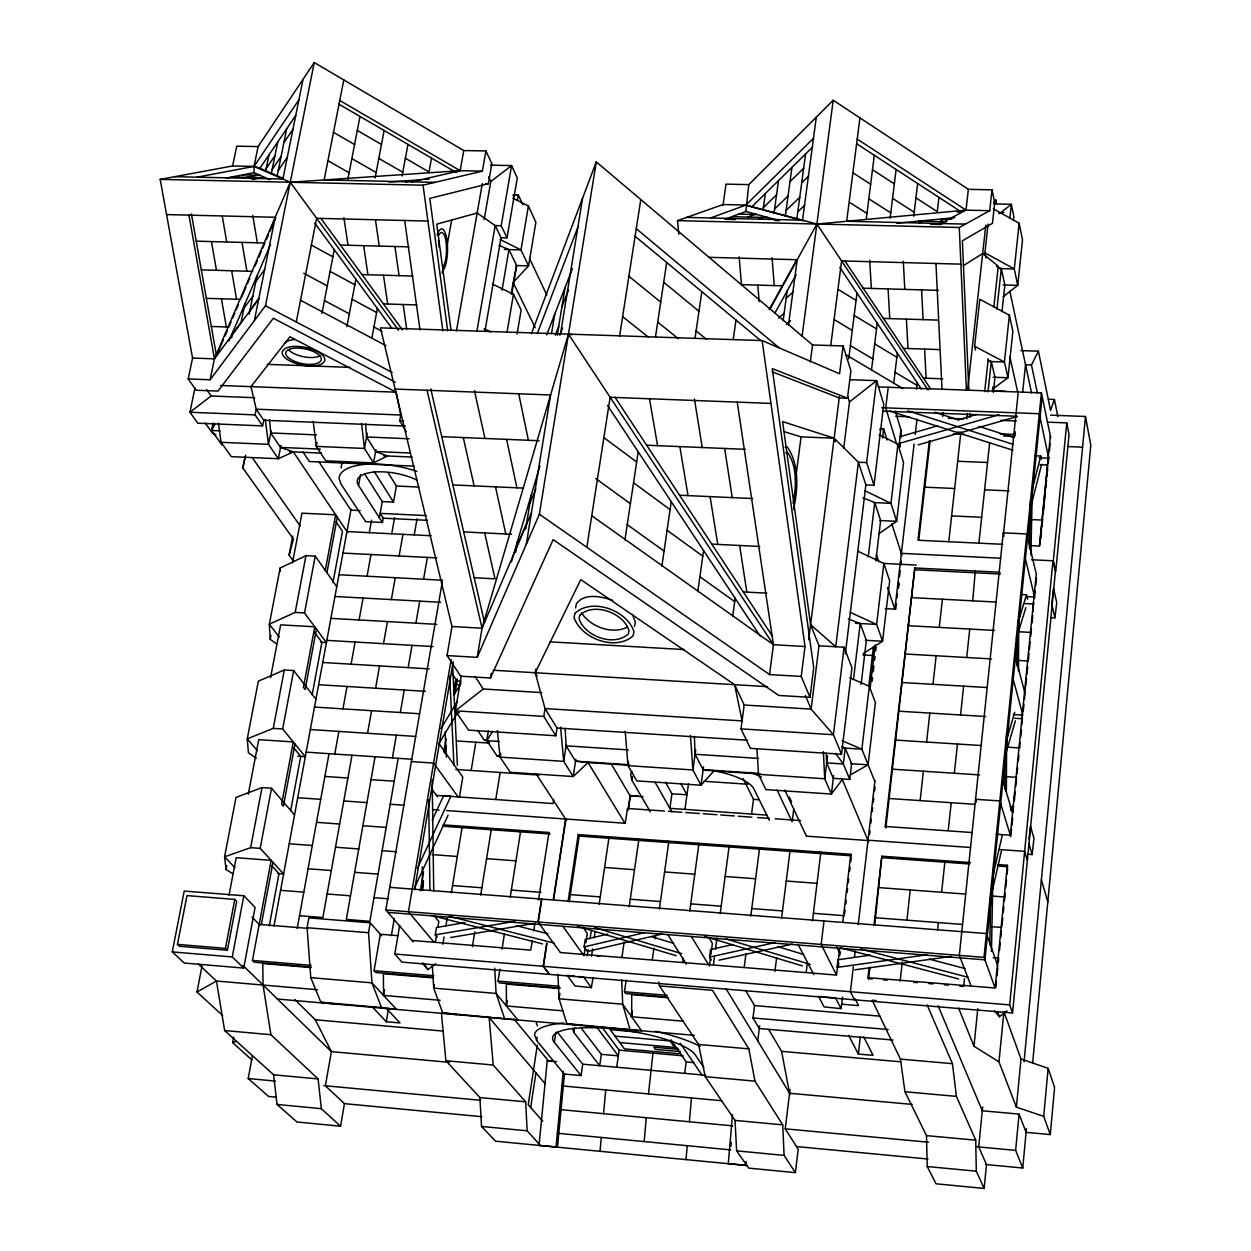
<?xml version="1.0" encoding="UTF-8"?>
<svg xmlns="http://www.w3.org/2000/svg" width="1251" height="1251" viewBox="0 0 1251 1251"><rect width="100%" height="100%" fill="white"/><g stroke="black" fill="none" stroke-linecap="round" stroke-linejoin="round"><path stroke-width="1.5" d="M1004.772 789.084L1004.913 758.169M1006.367 791.664L1006.633 733.336M1014.186 799.373L1014.201 796.089M1016.954 665.845L1017.126 634.57M1018.47 671.13L1018.736 622.685M735.572 219.55L724.892 219.285L745.846 211.466L748.802 184.632L833.213 100.268L968.352 189.323L992.012 189.839L994.717 202.615L992.45 223.35L962.379 240.802L968.853 390.093M989.822 944.755L990.808 894.324M991.449 951.417L993.044 870.305M1029.464 548.798L1030.511 500.291M1030.902 554.881L1032.325 489.188M729.442 1163.821L728.285 1163.649L732.507 1114.578M730.959 1146.182L731.272 1142.491M441.447 1013.326L445.888 1060.723L479.884 1097.549L481.541 1126.447L495.537 1141.193L746.894 1165.51L745.768 1165.338L746.096 1161.522M686.017 1159.614L687.237 1145.728M689.364 1121.803L691.459 1097.956M644.14 1141.6L646.298 1117.768M648.456 1094L652.975 1053.154M982.129 1110.763L1019.08 1114.109L1026.101 1132.358L1050.277 1134.594L1054.593 1087.4L1048.135 1068.354L1021.004 1058.956L1003.896 1011.715M600.027 1151.295L601.309 1137.503M603.529 1113.75L605.734 1090.074M1050.277 1134.594L1043.709 1116.361L1048.135 1068.354M985.991 1164.54L1022.739 1168.027L1026.446 1128.59M1032.622 1063.115L1090.809 445.34L1085.493 416.489L1050.543 415.144M540.51 1145.541L539.056 1145.353L547.219 1060.77L556.617 1061.614M564.498 1073.483L557.461 1147.183L556.038 1146.995L563.263 1071.372M1043.709 1116.361L1016.391 1107.151L1021.004 1058.956M1022.739 1168.027L1015.624 1150.388L1019.08 1114.109M1024.053 1061.833L1085.493 416.489M875.966 1000.534L872.182 1000.221L900.423 1059.112L904.958 1091.748L926.491 1135.611L927.257 1166.526L936.014 1183.79L984.146 1188.45L986.492 1164.587L978.704 1146.932L982.676 1106.963M1016.391 1107.151L998.97 1061.864L1003.709 1013.638M399.695 925.333L394.816 954.028L401.931 962.113L1012.544 1012.982L1009.682 1004.897L1052.982 560.792M1066.759 422.901L1069.042 434.504L1055.735 571.629L1053.326 560.808L1066.759 422.901L1047.353 422.15M1012.544 1012.982L1055.391 571.613L1053.389 562.59M997.673 864.566L1007.321 865.27L995.124 988.009L867.944 977.641L869.038 968.008M1050.34 435.88L1039.393 546.077L1029.761 545.608M995.812 987.446L996.422 981.316M996.969 975.858L997.766 967.789M998.345 962.003L998.72 958.141L993.106 957.687M999.486 950.479L1000.253 942.801M1000.816 937.046L1001.394 931.291M1001.957 925.568L1002.723 917.953M1003.286 912.229L1003.849 906.522M1004.428 900.814L1005.178 893.23M1005.741 887.553L1006.492 880M1007.055 874.324L1007.618 868.663M1010.964 834.886L1011.527 829.288M1011.903 825.566L1012.638 818.091M1013.185 812.524L1013.279 805.363M1014.358 800.859L1015.249 791.805M1015.781 786.379L1016.5 779.138M1017.047 773.665L1017.595 768.145M1018.33 760.796L1018.877 755.291M1005.976 747.082L1019.612 747.942L1020.144 742.468M1020.691 736.995L1021.426 729.708M1021.958 724.235L1022.051 717.104M1023.224 711.506L1023.943 704.25M1024.428 699.434L1025.195 691.709M1025.773 685.939L1026.524 678.261M1026.915 674.43L1027.665 666.752M1018.611 660.45L1028.244 660.997L1028.994 653.366M1029.385 649.566L1030.136 641.935M1030.699 636.227L1031.465 628.627M1032.028 622.951L1032.779 615.383M1033.154 611.598L1033.467 602.263M1034.468 598.4L1035.202 590.894M1035.75 585.468L1036.516 577.743M1039.659 546.03L1047.713 465.044L1040.175 464.731M1047.885 463.23L1048.432 457.772M1040.769 538.243L1041.536 530.518M1041.927 526.655L1042.693 518.93M1043.271 513.129L1044.038 505.404M1044.413 501.542L1045.179 493.817M1045.758 488.031L1046.524 480.306M1046.915 476.443L1047.681 468.718M1048.26 462.917L1048.823 457.131M1049.401 451.33L1050.199 443.386M998.97 1061.864L973.982 1046.227L977.782 1008.697M994.998 987.649L984.021 957.343L1026.805 533.958M1042.13 396.332L1027.915 537.211L1027.149 533.974L1041.411 392.861L878.499 386.903M1022.708 391.923L1025.523 364.745M964.474 978.72L963.677 986.429L959.83 986.116M1027.149 533.974L1003.271 532.848L959.329 955.389L970.948 985.679M1003.615 532.863L1018.251 392.016M1014.858 435.583L1015.265 431.72M975.514 349.999L974.623 346.292L979.799 299.286L1009.385 315.205L1004.428 362.008L1007.978 377.755L992.324 389.249M993.216 208.714L1019.143 223.241L1014.295 268.949L1017.72 285.353L1003.208 296.69M984.693 391.641L988.243 358.849M993.873 306.745L998.267 266.228L982.66 253.531L963.364 265.665M988.024 391.829L991.292 361.555L988.071 360.147M996.953 309.028L1001.3 268.59L996.531 266.432M1009.901 217.893L1011.355 204.304L993.888 203.913M993.357 392.329L994.967 377.286L991.292 361.555M1001.973 311.749L1004.85 284.993L1001.3 268.59M937.562 930.212L938.391 922.581M941.628 892.291L944.833 862.22M948.227 830.492L951.198 802.689M954.341 773.243L957.468 744.001M960.565 714.978L963.645 686.142M966.71 657.494L969.744 629.065M972.762 600.824L975.264 571.019M978.923 543.106L989.604 443.151M1013.482 220.676L1013.889 216.814L1011.355 204.304L999.377 213.671M966.804 418.913L967.414 413.409M986.054 257.956L984.912 252.827L988.071 224.117M678.777 234.218L677.526 220.645L959.282 227.494L989.713 210.684L992.012 189.839M995.405 203.772L995.812 200.004L993.482 202.771M1010.714 810.648L1011.136 806.66M900.157 981.237L902.284 962.082M906.912 920.173L910.259 889.946M920.142 800.593L923.379 771.21M926.616 742.046L929.806 713.086M932.996 684.328L936.155 655.774M939.282 627.408L942.41 599.229M948.774 541.652L960.659 434.222M967.695 389.186L985.804 225.086M942.675 416.458L943.129 412.47M940.596 223.522L966.007 210.137L968.352 189.323M863.628 1036.704L873.042 1055.359L858.342 1054.077L860.297 1036.954M873.902 925.599L881.83 856.2L970.651 862.611M914.809 567.97L885.849 827.99L885.239 826.458L914.809 567.97L1000.049 572.254M929.368 440.68L917.984 540.229L1002.786 544.31M869.945 967.211L868.601 979.017L867.944 977.641M874.73 925.349L881.83 856.2M918.75 540.151L930.118 440.774M916.561 389.108L917.28 382.9M938.938 197.377L937.28 211.669L915.935 197.846M853.323 966.788L850.43 991.715L854.433 999.799M854.449 957.203L855.168 951.01M858.233 924.598L874.934 780.921M914.106 443.98L894.903 609.143L885.301 608.627M915.216 434.378L917.014 419.022M869.554 834.48L869.992 830.68M870.884 823.08L871.322 819.264M872.213 811.664L872.651 807.865M873.307 802.157L873.761 798.357M874.637 790.757L875.075 786.957M895.716 609.284L896.388 603.514M897.061 597.743L897.499 593.912M898.171 588.142L898.843 582.372M899.516 576.602L900.188 570.831M900.845 565.061L901.299 561.23M898.515 587.845L898.953 583.998M1028.994 838.889L1030.48 826.16L1033.983 838.311L1032.106 854.542L1028.213 854.198M1054.953 617.869L1056.751 602.513L1053.561 588.486L1051.747 603.952L1054.953 617.869L1051.09 617.587M868.788 686.111L873.464 646.611M849.757 677.682L869.32 686.346L861.876 749.193L874.793 781.343M879.093 434.754L897.952 444.136L890.962 503.34L896.654 521.307L879.14 533.551M869.977 689.285L875.215 644.937M839.671 948.461L836.528 975.076L560.432 952.558M842.814 921.862L850.789 854.292L578.212 834.605L568.22 900.829M898.859 447.311L900.908 429.937M838.342 966.96L838.795 963.098M839.671 955.561L840.125 951.761M844.613 913.762L845.066 909.899M845.754 904.098L846.208 900.235M847.115 892.51L847.568 888.648M848.256 882.846L848.71 878.984M849.632 871.243L850.086 867.381M850.774 861.595L851.227 857.717M872.103 681.326L872.557 677.51M873.229 671.787L873.902 666.064M874.574 660.34L875.028 656.525M875.7 650.817L876.153 647.002M899.657 447.233L900.188 442.854M900.798 437.615L901.267 433.69M850.352 774.901L868.085 764.814L875.387 702.577L869.32 686.346M841.642 746.597L845.238 748.129L843.33 763.97L849.757 779.436L833.307 778.325L826.692 762.875L826.207 753.227M853.479 679.559L860.219 623.53L848.287 618.932M868.241 556.82L874.762 502.605L863.034 497.851M882.534 437.991L883.628 428.827L880.078 428.686M658.73 982.176L659.543 985.913L698.574 1044.46L705.236 1076.658L735.041 1120.411L736.62 1150.857L748.724 1168.121L795.37 1172.64L798.185 1149.231L785.237 1128.824L790.022 1089.512M893.699 383.541L897.342 353.157M913.73 216.204L917.64 183.506M849.757 779.436L851.618 763.736L845.238 748.129M861.095 684.36L866.349 640.356L860.219 623.53M875.825 560.839L880.641 520.557L874.762 502.605M845.332 653.866L865.88 484.903L858.405 462.213L834.136 438.21L782.61 421.618L810.585 624.656L819.014 645.797L844.097 647.22L833.432 734.728L841.516 754.244L750.365 748.348L741.014 728.88L744.189 705.017L734.634 684.688L580.761 579.62L535.225 672.741L545.029 708.566L556.992 728.019L555.804 735.76L468.546 730.131L455.395 710.818L461.212 676.15M865.88 484.903L873.98 485.247L866.615 462.557L876.591 380.664L849.57 379.694M806.254 971.996L807.176 964.396M812.478 920.861L820.656 853.557L819.968 852.072M833.635 775.589L831.399 794.057L765.878 789.616L758.497 774.338L756.964 749.286M841.516 754.244L851.947 667.784L844.097 647.22M873.98 485.247L883.738 404.261L876.591 380.664L849.492 401.915L843.721 448.061M824.002 920.986L821.188 944.442L836.34 974.717M888.226 387.263L885.739 407.857L896.858 444.605M871.462 370.327L877.232 323.196M890.102 218.409L896.107 169.464M827.552 755.839L824.737 778.763L831.399 794.057L842.283 779.482M774.932 971.37L776.605 958.094M781.562 918.453L789.975 851.337L789.256 849.851M843.08 345.964L839.562 373.752L762.14 340.585L380.46 327.856L451.986 626.501L447.045 655.571L460.696 676.212L490.455 678.011L553.161 539.619L778.747 695.447L810.007 697.339L813.713 667.768L772.258 368.592L847.474 398.225L850.915 370.749L843.08 345.964L812.556 344.948L596.289 161.879L531.425 333.673M819.014 645.797L811.101 709.129L833.432 734.728L741.014 728.88M810.007 697.339L801.234 676.447L805.018 646.501L762.14 340.585M757.731 1040.863L759.638 1025.742M808.678 639.73L839.374 396.755M848.71 358.865L856.982 293M866.302 218.862L874.308 155.265M792.399 819.984L793.775 808.959M830.727 345.698L841.595 260.912L960.877 264.149M859.937 117.875L846.677 221.255L965.397 224.117M892.979 1040.034L759.279 1028.525L752.961 1017.97L754.541 1005.569L745.596 990.432M795.511 479.477L801.062 436.865L784.283 431.689M744.251 966.945L745.956 953.715M750.803 916.076L759.451 849.132L758.685 847.631M802.063 336.363L833.213 100.268M801.234 676.447L769.521 674.57L773.431 644.703L737.246 402.118M810.335 361.946L812.556 344.948M751.57 814.057L753.493 799.358L743.141 778.56M711.397 960.127L709.552 957.078L710.552 949.525L732.992 944.489M709.38 966.007L710.38 958.469M710.881 954.701L712.382 943.379L709.411 938.375M713.461 964.443L714.462 956.906M715.463 949.353L716.964 938.047M720.201 913.699L729.052 846.943L728.254 845.441M783.142 320.694L787.145 290.936M796.824 219.003L805.597 153.951M684.672 1073.358L686.205 1061.896L670.943 1039.769M788.474 324.994L797.215 259.723L708.676 257.315M816.309 117.172L802.517 220.192L686.674 217.408M703.515 766.957L701.013 785.221L636.806 780.874L627.986 765.643L625.203 731.256M682.827 961.941L683.343 958.188M689.723 911.338L698.793 844.753L697.964 843.252M785.331 215.923L791.946 167.368M732.679 616.508L735.15 598.291M818.482 996.296L824.065 1006.899L841.032 1008.619L842.611 997.063M684.938 809.397L688.472 783.892M695.712 749.693L692.913 769.975L701.013 785.221L713.914 770.929L760.373 774.025M774.056 212.92L778.513 180.566M697.777 591.723L703.562 550.549M733.258 339.412L735.979 320.037M665.516 782.25L671.928 793.76L669.879 808.349L766.816 815.105M652.334 959.454L653.913 948.211M655.227 938.829L655.743 935.076M659.402 908.977L668.691 842.564L667.815 841.079M765.315 193.545L763.032 209.965L803.549 220.801M616.712 1067.228L619.151 1050.152L602.153 1027.399M632.427 1011.089L631.63 1016.766L631.724 994.639L668.3 997.719M621.982 956.984L624.14 942.019M629.206 906.647L638.714 840.391L637.807 838.905M666.47 997L625.766 993.575L624.484 991.746L626.141 980.049M661.873 566.234L671.255 501.729M695.056 338.083L701.811 291.671M650.348 811.883L631.896 780.217L632.443 776.511M628.143 809.35L630.097 795.824L611.223 763.876M628.346 809.976L630.441 795.527L638.213 796.058M723 205.43L726.002 184.132L748.802 184.632M581.465 1028.4L601.34 1054.327L599.698 1065.696L573.881 1032.482L572.598 1028.494M591.504 956.389L592.599 948.93M594.241 937.734L595.069 932.136M599.166 904.317L608.877 838.233L607.939 836.747M563.575 1023.005A91.073 22.19 8.5 0 0 534.537 1034.671L536.663 1040.472L564.123 1074.03L581.058 1075.563L582.731 1064.179L557.352 1032.153M628.518 761.984L627.986 765.643L692.913 769.975L690.458 735.432M662.561 933.903L587.345 951.495L584.108 946.929L585.202 939.454L607.798 934.059M585.077 948.305L583.967 955.78L562.872 926.287M585.906 942.722L587.282 933.387L582.872 927.069M573.881 1032.482L574.631 1027.478M569.252 901.987L579.182 836.09L578.212 834.605M624.921 540.025L638.198 451.783M655.524 336.691L666.689 262.507M559.885 993.482L559.088 998.798L566.875 1023.662L579.432 1025.335M581.058 1075.563L554.381 1042.349L555.897 1032.31M546.984 943.379L543.481 966.335L549.596 974.404M553.693 899.391L565.937 819.061M575.851 759.294L573.208 776.558L510.252 772.289L500.056 757.121L497.398 730.6M536.663 1040.472L537.164 1037.142M537.289 1045.117L528.235 1104.758L542.746 1121.224M530.69 1107.542L535.944 1072.873M541.495 899.094L537.961 921.971L560.292 952.386M541.824 899.109L538.305 922.003L540.119 924.473M566.218 744.955L563.701 761.359L573.208 776.558L588.048 762.547L627.893 765.205M546.64 943.348L543.137 966.304L549.267 974.373M553.349 899.36L565.608 819.03M586.86 547.312L610.128 397.271L770.944 403.401M619.573 336.41L640.793 199.55M553.677 799.733L553.083 803.549L436.427 795.386M532.285 940.502L530.784 950.15L411.986 940.455M533.77 930.853L534.959 923.144M538.524 900.001L548.954 832.478L443.135 824.847M560.432 988.055L499.524 982.926L498.039 981.097L499.915 969.197M555.804 735.76L543.794 716.416L545.029 708.566L742.078 720.904L734.634 684.688M507.265 1000.378L506.389 1005.992L506.342 984.068L559.275 988.525M535.819 669.05L535.225 672.741L537.117 675.853M502.042 949.087L504.372 934.278M510.189 897.42L520.525 831.852M526.311 544.294L550.581 394.988L395.113 389.061M560.432 334.424L582.575 198.221M500.681 753.274L500.056 757.121L563.701 761.359L560.589 727.112M447.045 655.571L477.21 657.354L539.369 514.224L596.289 161.879M495.849 799.061L500.15 772.461M472.378 946.663L474.755 931.901M480.697 895.122L491.236 829.726M490.455 678.011L491.221 673.288M515.725 552.348L517.523 541.308M551.582 333.345L554.693 314.267M488.328 731.037L486.764 740.639L497.069 755.948L500.541 756.183M525.686 529.11L531.206 495.287M557.274 335.268L565.045 287.605M437.162 937.155L435.254 934.872L436.474 927.491L464.872 922.597M435.489 941.784L436.708 934.419M437.928 927.054L438.835 921.534L433.925 915.544M459.524 796.637L462.776 777.074L439.273 744.001M434.3 984.631L433.722 988.134L442.682 1012.857L456.896 1014.67M471.158 770.491L475.818 742.218M442.87 944.255L444.074 936.89M445.903 925.849L447.107 918.484M451.33 892.854L462.072 827.615M574.506 976.124L567.188 975.373L575.053 985.96L591.379 987.633L592.958 978.079M477.21 657.354L482.057 628.205L568.47 334.126L572.176 334.721M587.172 955.858L588.236 949.525M590.065 938.516L591.348 930.822M511.753 294.266L516.632 265.54L508.954 249.59L499.008 245.399M451.126 659.637L408.42 911.713L433.941 942.159M507.124 331.718L513.457 294.298L492.409 284.008M512.847 198.127L528.407 206.024L520.979 249.919L528.563 265.869L513.145 282.46L511.206 293.86M414.628 889.68L453.19 661.748M420.336 890.821L423.557 871.728M443.745 751.929L445.95 738.762M453.503 694.008L455.99 679.184M421.822 890.337L423.432 880.798M444.84 753.493L446.107 745.971M454.895 693.773L457.397 678.965M422.212 889.961L423.479 882.455M517.085 334.111L521.151 309.967L513.457 294.298M391.36 935.67L394.284 918.531M502.011 290.232L508.954 249.59M517.382 200.301L518.305 194.859L513.191 194.749M440.133 1000.284L383.557 995.421L384.542 989.635M385.918 1007.884L399.992 1022.958L386.309 1021.754L388.592 1008.322M198.33 964.021L216.439 981.034L224.648 1030.543L273.609 1074.797L277.034 1104.445L296.972 1121.991L340.553 1126.213L344.463 1103.663L325.369 1085.759L331.374 1051.622L315.299 1019.768L294.939 999.627M451.079 330.624L436.755 224.164L477.163 212.998L495.193 225.587L501.041 237.706L507.015 237.862L501.213 225.727L511.581 165.585L490.408 165.148M433.471 977.359L375.722 972.496L374.065 970.667L380.335 934.262L397.615 935.67M484.919 331.374L501.041 237.706M413.158 941.831L385.84 909.915L442.307 581.84M507.015 237.862L517.288 178.017L511.581 165.585L490.814 181.504L484.153 219.566M392.392 757.934L396.364 735.166M400.32 712.523L404.245 690.005M408.154 667.612L412.048 645.328M415.911 623.17L419.757 601.137M423.573 579.213L427.389 557.414M398.193 758.325L369.858 921.33L346.324 919.438L375.05 756.761M310.78 977.657L371.954 982.864L396.504 1009.401L381.492 1007.54L371.954 982.864L368.545 932.699L370.265 922.816L308.856 917.874L307.074 927.71L310.78 977.657L320.881 1002.254L336.691 1004.193M476.881 331.249L495.193 225.587L501.213 225.727M395.253 382.149L273.344 318.239L217.987 391.094L196.188 390.249L188.213 378.944L192.56 358.052L160.191 179.393L423.041 185.179L482.354 171.152L485.92 150.964L463.761 150.542L314.251 62.55L258.097 146.586L254.031 166.399L254.125 172.638L269.778 179.675M456.427 330.921L482.323 183.616M447.702 330.905L429.797 198.409L488.343 183.741L491.862 163.662L485.92 150.964M367.559 733.274L371.578 710.693M375.581 688.238L379.553 665.892M383.51 643.671L387.45 621.559M391.36 599.589L395.253 577.712M399.116 555.976L402.963 534.333M414.237 534.896L417.083 518.743M364.666 473.957L382.274 501.573L393.502 502.089L396.395 486.029L388.31 473.066M352 755.213L322.883 917.562L299.521 915.685M391.719 533.77L394.612 517.648M463.761 150.542L460.165 170.683L457.381 171.794M442.166 273.156L442.838 269.356M447.264 244.68L451.674 220.02M334.768 754.056L338.88 731.397M342.962 708.879L347.043 686.471M351.078 664.187L355.096 642.013M359.1 619.964L363.087 598.041M367.043 576.226L370.984 554.521M379.35 517.679L382.274 501.573M406.309 431.845L399.71 420.774L400.758 415.019L396.176 392.204L289.951 336.754L250.966 386.637L256.252 409.202L263.726 420.227L262.601 425.887L197.814 423.198L189.949 412.251L194.984 387.904M416.911 471.424A54.559 20.892 10.2 0 0 339.162 478.898L341.07 484.2L365.667 521.651L382.446 522.465L383.228 518.18L380.132 513.379L426.575 515.615M375.957 449.641L373.517 462.917L325.76 460.821L316.284 446.388L313.203 421.368M431.532 158.095L428.999 171.934L405.371 158.267M297.206 928.43L329.029 753.665M369.295 532.66L371.578 520.15M273.969 926.131L351.078 509.266M276.315 1097.19L268.558 1096.455L248.198 1078.534L252.374 1055.938M367.262 433.174L364.448 448.452L373.517 462.917L387.466 455.99L375.613 451.517L366.559 436.974L365.573 423.808M382.446 522.465L358.537 485.466L360.554 474.551M310.952 967.039L254.313 962.254L252.467 960.424L271.154 860.344L236.189 857.686L229.011 895.263M325.291 570.409L335.675 514.802L301.976 513.176L292.484 562.887M261.365 924.411L272.953 862.314M295.001 744.064L283.398 806.254L281.631 804.205L293.266 741.937L258.722 739.638L248.308 794.197M316.44 629.065L305.166 689.551L303.461 687.346L314.767 626.798L280.646 624.843L270.56 677.667M326.949 572.755L337.301 517.21M371.891 337.911L377.364 308.528M402.056 176.031L407.967 144.381M269.293 925.849L278.989 873.62L271.858 865.848M290.685 810.554L300.74 756.355L293.844 747.957M312.171 694.79L321.898 642.31L314.11 631.802M332.969 582.638L342.493 531.331L336.034 521.776M575.601 607.923L576.367 603.748C584.749 592.552 601.496 596.586 612.802 600.402M277.847 873.526L283.617 873.98L260.192 848.381L271.514 788.255L262.022 787.583L236.001 797.419L224.586 856.81L226.04 869.539L232.514 873.558M297.722 756.151L305.307 756.667L282.679 728.989L293.672 670.552L284.305 669.989L258.363 681.138L247.26 738.872L248.433 752.821L256.346 758.184M320.788 642.248L326.417 642.576L304.525 612.943L315.221 556.116L305.963 555.647L280.115 568.032L269.325 624.186L270.216 639.292L276.393 643.843M243.71 968.086L255.095 907.428L243.836 895.763L184.225 891.056L172.278 951.902L184.272 963.035L243.71 968.086L232.264 956.937L172.278 951.902M251.811 1059.878L232.67 1042.646L233.718 1037.063M227.401 950.275L225.461 948.383L234.781 899.406L186.993 895.607L177.439 944.38L179.456 946.272L227.401 950.275L236.689 901.361L234.781 899.406M346.902 326.636L355.894 279.223M375.128 177.877L384.12 130.495M234.922 867.694L224.586 856.81L250.638 847.662L262.022 787.583M257.268 750.647L247.26 738.872L273.25 728.363L284.305 669.989M279.223 637.072L269.325 624.186L295.205 612.411L305.963 555.647M232.264 956.937L243.836 895.763M226.04 869.539L226.775 865.739M270.216 639.292L270.951 635.445M293.657 561.433L289.106 555.116L292.75 536.1M317.003 442.588L316.284 446.388L364.448 448.452L361.539 423.354M321.96 313.375L334.267 249.7M347.778 179.753L360.007 116.452M222.6 1015.468L196.986 992.027L202.021 965.85M280.912 445.544L278.347 458.726L231.294 456.646L221.052 442.307L218.44 423.198M271.107 431.063L268.496 444.34L278.347 458.726L293.359 451.892L347.606 532.535M296.268 321.992L316.628 218.299L427.92 221.067M343.79 79.939L324.15 179.941L434.973 182.365M188.213 378.944L210.137 379.772L265.462 305.776L314.251 62.55M289.106 555.116L293.438 539.134L242.835 467.952L245.118 456.521M262.601 425.887L255.11 414.894L256.252 409.202L400.758 415.019M254.375 320.6L275.204 217.267L166.555 214.578M303.023 79.376L282.914 179.049L174.733 176.688M231.638 337.895L232.842 331.968M265.744 170.777L268.981 154.874M244.758 304.306L241.052 322.57L232.373 334.314M271.404 173.248L277.769 141.926M249.152 314.251L256.83 276.299M277.175 175.766L286.698 128.759M210.137 379.772L214.437 358.849L290.248 182.255L460.165 170.683L482.354 171.152M213.108 422.932L211.575 430.469L221.865 444.887M513.52 280.584L516.632 265.54M160.191 179.393L232.608 165.961L236.736 146.179L258.097 146.586M242.835 467.952L245.634 455.301M990.041 900.485L1001.394 851.149M992.747 876.498L1002.426 834.652M634.445 626.313L635.399 622.216L632.287 614.382M1030.167 509.485L1041.661 464.23M1031.606 491.862L1040.769 456.005L1035.109 455.771M1005.132 755.901L1015.343 720.826M1006.492 740.295L1014.717 712.257M511.44 561.793L539.869 466.091M1016.438 638.51L1025.82 607.689M1017.563 623.936L1026.492 594.788L1020.753 594.491M793.103 503.277C796.293 486.905 797.466 466.467 787.473 452.424L785.737 452.799M793.525 509.423C798.107 489.422 799.342 464.277 787.286 446.951L785.19 447.373M1048.573 399.257L1054.421 399.46L1050.527 410.453L1038.408 351.187L1020.879 350.608M537.242 333.704L577.853 227.26M546.703 334.893L572.411 268.621M561.887 306.948L568.564 289.872M555.288 335.112L558.728 326.386M559.791 335.221L562.622 328.075M529.924 503.074L535.866 489.094M516.632 546.828L526.608 523.512M451.986 626.501L482.057 628.205L531.409 512.863M223.429 339.6L216.501 355.722L191.419 213.952M224.961 336.019L227.275 330.639M231.028 321.867L228.808 327.058L211.325 326.464M232.514 318.411L234.75 313.219M236.236 309.763L238.456 304.587M241.443 297.644L245.947 287.136M247.448 283.633L249.715 278.379M255.001 266.056L257.284 260.74M258.801 257.19L261.099 251.873M262.616 248.324L264.899 243.007L196.235 241.162M266.354 239.613L268.527 234.547M269.981 231.169L275.783 217.643M228.996 340.929L270.513 244.539M414.863 887.084L448.124 815.152M417.427 868.147L450.939 796.089L443.698 795.573L432.189 820.171M1037.439 393.361L1031.465 364.948L1038.408 351.187M214.953 424.058L211.575 430.469L219.988 430.813M769.224 309.623L796.668 259.801M770.116 308.888L816.887 224.038L966.007 210.137L989.713 210.684M774.932 313.031L796.136 274.673M438.71 743.923L457.663 712.476M440.962 728.551L457.115 701.905M453.957 694.805L461.072 683.155M492.566 731.366L486.764 740.639L499.04 741.452M197.032 177.173L254.031 166.399L298.895 99.845M232.608 165.961L254.031 166.399L259.911 168.228L295.783 115.389M266.197 168.525L274.97 155.671M283.899 142.598L292.969 129.306M272.171 169.464L281.084 156.484M278.269 170.417L287.323 157.313M255.72 281.803L264.712 269.45M243.961 308.231L252.796 296.19M249.872 310.623L258.863 298.473M192.56 358.052L214.437 358.849L258.738 298.942M710.537 217.987L745.909 205.07L813.478 138.329M677.526 220.645L723.062 204.539L745.909 205.07L751.695 206.931L812.54 147.133M763.36 207.635L776.558 194.765M789.991 181.661L803.658 168.338M774.604 209.011L788.036 196M801.703 182.771L808.662 176.047M786.081 210.403L799.764 197.267M797.794 211.81L804.768 205.195M786.16 298.27L793.15 291.952M778.654 318.114L784.142 313.188M786.332 324.447L790.523 320.725M284.384 343.415L286.588 341.586A21.455 8.882 11.2 0 1 294.564 339.584M541.652 692.585L483.23 689.004L455.395 710.818L543.794 716.416M422.259 963.004L427.983 969.634L435.676 963.692M254.719 397.709L211.138 396.004L189.949 412.251L255.11 414.894M994.373 1010.777L999.377 1016.75L1007.039 1010.871M863.346 653.475L882.58 641.263L889.664 580.839L883.847 563.435L857.654 551.112M196.986 992.027L216.439 981.034L317.551 989.729M939.438 221.646L944.521 218.988M919.078 223.272L923.066 221.255M627.267 627.236C611.802 634.695 590.8 626.954 581.606 612.99M758.685 219.41L763.72 217.439M747.785 217.064L754.525 214.484M232.67 1042.646L236.189 1041.395M900.11 436.662L937.64 425.778M958.266 419.804L977.031 414.362M998.814 414.738L899.328 443.386L900.267 446.544M918.062 444.887L1017.204 416.536M879.891 429.797L883.628 428.827L887.068 439.992M497.069 755.948L500.697 755.057M584.108 946.929L644.39 932.683M411.814 181.848L460.165 170.683L339.756 100.471M597.212 956.421L599.964 955.795M405.543 182.02L410.469 180.895M709.552 957.078L775.057 942.582M719.09 960.174L792.493 944.083M998.673 213.374L1003.943 212.31M252.202 179.487L261.396 177.658M246.494 177.329L257.456 175.171M225.978 178.095L254.125 172.638M513.082 195.766L518.305 194.859L522.824 204.648M435.254 934.872L514.786 921.346M450.595 937.515L533.254 923.598M870.399 955.138L837.982 959.767L837.075 967.398L926.756 954.794M854.808 969.838L951.354 956.389M896.779 223.225L954.779 217.69M957.343 212.123L961.034 211.779M388.967 182.005L421.431 179.737M425.215 179.472L428.999 179.206M242.694 174.859L259.895 175.218M231.607 177.001L265.493 177.736M406.278 180.801L418.115 181.051M485.341 183.678L488.343 183.741M738.762 214.109L757.121 214.546M941.847 218.925L951.745 219.16M731.898 216.673L768.098 217.549M918.594 221.146L946.726 221.818M774.65 220.489L779.295 220.598L745.846 211.466M930.588 224.257L941.612 224.523M340.366 245.04L408.889 246.869M504.341 249.465L520.979 249.919L500.087 239.488M999.471 268.543L1014.295 268.949L984.912 252.827M515.725 265.509L528.563 265.869L535.881 222.271L528.407 206.024M1003.021 284.931L1017.72 285.353L1022.505 239.957L1019.143 223.241M782.328 285.822L741.452 284.634L739.153 256.815M863.159 288.183L938.422 290.373M201.317 269.872L252.718 271.373M361.977 274.563L412.971 276.049M883.378 318.395L938 320.1M206.352 298.317L240.692 299.396M383.416 303.884L416.802 304.931M903.457 348.372L939.423 349.576M989.432 361.492L1004.428 362.008L974.623 346.292M1025.789 364.745L1031.465 364.948M993.122 377.223L1007.978 377.755L1012.872 331.28L1009.385 315.205M923.379 378.115L942.66 378.818M267.104 364.338L350.139 367.372M1005.585 391.297L993.575 390.859L992.684 387.091M847.474 398.225L839.218 397.912L772.117 371.797M881.846 407.717L1039.3 413.721L1048.713 458.226L1039.3 457.835M220.457 385.464L396.176 392.204M882.893 411.11L1016.86 416.255M895.779 416.286L909.43 416.802M948.305 418.319L963.833 418.913M1000.737 420.352L1016.281 420.946M957.531 432.189L961.393 432.346M1000.065 433.894L1015.546 434.504M953.231 433.925L964.38 434.363M1003.521 435.927L1014.749 436.38M1067.416 446.544L1082.568 447.154M801.062 436.865L834.136 438.21L835.355 441.791M399.71 420.774L403.557 420.93M263.726 420.227L405.402 426.044M441.759 436.662L539.118 440.727M646.626 445.215L745.299 449.328M957.656 461.259L987.539 462.51M269.622 419.883L270.732 432.955L316.55 434.879M366.559 436.974L409.218 438.773M866.615 462.557L858.405 462.213L835.731 646.751L810.585 624.656M221.052 442.307L268.496 444.34L265.259 419.413M270.732 432.955L280.552 447.42L320.319 449.14M375.613 451.517L410.219 453.018M289.481 451.72L321.476 453.112M383.682 455.817L412.205 457.053M924.817 487.171L954.654 488.484M984.631 489.813L1009.088 490.877M414.269 466.154L309.372 461.525L302.977 451.924M873.823 502.574L890.962 503.34L865.004 490.783M452.846 484.903L523.497 488.125M679.574 495.224L752.617 498.539M396.395 486.029L418.897 487.061M951.62 515.897L981.691 517.288M1030.855 519.556L1042.239 520.072M879.719 520.51L896.654 521.307L903.535 462.635L897.952 444.136M360.194 510.58L350.906 510.142L318.77 461.525M383.228 518.18L427.607 520.322M463.668 531.91L511.581 534.271M711.772 544.107L759.748 546.468M901.392 553.349L1000.737 558.227M1031.606 559.744L1053.326 560.808M346.949 531.55L431.173 535.741M916.264 565.061L883.847 563.435L876.638 624.421L882.58 641.263L865.411 640.293M915.372 569.768L1000.519 574.053M342.962 553.083L436.849 557.899M1026.946 596.602L1034.593 596.993L1025.398 558.759M995.64 602.028L912.182 597.65L911.619 595.883M1024.319 603.529L1033.905 604.03M474.207 577.727L494.989 578.822L484.7 532.942M743.266 591.911L766.707 593.146M338.958 574.725L442.557 580.229M994.608 630.426L908.977 625.75L908.398 624.014M1017.626 631.677L1031.074 632.412L1030.652 630.676M855.418 623.264L876.638 624.421L850.211 612.365M334.94 596.492L440.68 602.278M295.205 612.411L304.525 612.943M330.889 618.369L436.88 624.358M591.754 515.725L773.431 644.703L805.018 646.501M991.652 658.917L905.74 654.038L905.161 652.334M862.924 654.945L872.416 655.493M549.971 641.841L684.391 649.566M326.824 640.371L433.065 646.564M986.742 687.503L902.487 682.53L901.893 680.857M493.097 670.223L767.582 686.658M322.727 662.483L429.234 668.878M1013.169 714.54L1022.865 715.119L1013.216 679.387M460.931 681.263L457.037 681.029L451.736 673.069M985.663 716.51L899.203 711.225L898.609 709.567M1014.749 718.277L1022.505 718.762M460.274 684.719L456.459 684.485L455.38 682.874M744.189 705.017L811.101 709.129L805.363 695.54M318.614 684.704L425.371 691.318M980.706 745.487L895.904 740.107L895.294 738.481M455.599 712.554L459.43 712.804M314.486 707.065L419.57 713.742M556.992 728.019L747.504 740.232M843.409 748.004L861.876 749.193L842.142 740.733M477.726 730.443L483.981 739.716L487.874 739.966M850.68 763.673L868.085 764.814M565.139 728.41L566.093 745.831L628.315 749.896M694.368 736.354L695.087 754.275L758.622 758.419M826.692 762.875L843.33 763.97L835.543 753.352M310.326 729.536L415.66 736.432M273.25 728.363L282.679 728.989M979.611 774.901L892.573 769.193L891.963 767.598M1005.663 776.605L1016.688 777.34M456.646 740.967L489.313 743.11M566.093 745.831L575.554 761.171L629.425 764.768M695.087 754.275L703.156 769.678L758.372 773.353M704.344 770.288L708.175 770.538M758.497 774.338L824.737 778.763L823.377 751.648M306.151 752.132L411.798 759.232M411.36 761.578L433.612 763.079L458.101 796.871M704.157 781.281L747.801 784.236M974.592 804.284L889.226 798.498L888.617 796.934M1010.057 806.692L1013.748 806.942M455.786 769.443L539.009 775.088M671.928 793.76L686.955 794.792L680.747 783.439M753.493 799.358L759.185 799.749M630.097 795.824L643.123 796.731M324.885 776.433L347.903 778.028M371.015 779.623L394.206 781.218M664.375 811.039L627.439 808.459L625.281 823.267L446.529 810.554M668.269 811.32L681.873 812.259M685.767 812.54L699.372 813.494M703.265 813.76L716.87 814.714M720.764 814.98L734.368 815.933M738.262 816.215L751.867 817.169M757.699 817.575L769.365 818.389M775.198 818.795L800.484 820.562M885.239 826.458L972.23 832.54M996.124 834.214L1010.323 835.215L1036.266 574.068L1027.571 537.195L984.912 959.83L387.951 912.386M297.722 797.7L320.725 799.326M343.79 800.968L366.965 802.61M390.203 804.252L403.823 805.222M868.038 840.203L970.51 847.49M999.518 849.554L1024.647 851.337L1027.352 860.407M433.034 809.6L439.038 810.023M806.395 836.153L868.006 840.531M882.455 857.701L969.634 864.003M998.267 866.083L1007.806 866.771L1007.321 865.27M442.729 826.223L549.955 833.979L548.954 832.478M579.182 836.09L851.446 855.793L850.789 854.292M316.519 822.345L339.662 824.018M362.884 825.707L386.184 827.411M289.2 843.753L312.312 845.488M335.503 847.208L358.771 848.944M382.134 850.696L396.567 851.775M879.046 887.616L965.725 894.09M991.762 896.029L1004.803 897.014M432.095 854.589L457.319 856.482M486.576 858.655L515.959 860.86M604.577 867.475L634.507 869.711M664.578 871.947L694.79 874.199M725.127 876.466L755.62 878.749M786.254 881.032L817.044 883.331M250.638 847.662L260.192 848.381M308.074 868.757L331.312 870.54M354.643 872.322L378.068 874.105M875.591 917.749L962.566 924.442M990.557 926.6L1001.77 927.46M452.534 885.536L481.87 887.788M511.346 890.055L540.948 892.338M600.245 896.904L570.362 894.606L569.377 893.167M630.269 899.219L660.434 901.533M690.74 903.863L721.186 906.209M751.773 908.57L782.516 910.931M813.385 913.308L844.378 915.685M389.718 887.334L986.413 933.559L997.923 966.179M280.584 890.337L303.805 892.151M327.105 893.98L350.499 895.81M373.971 897.655L388.482 898.797M385.84 909.915L984.021 957.343M307.074 927.71L368.545 932.699M259.192 924.411L307.793 928.367M868.632 978.673L872.338 978.97M883.472 979.877L887.178 980.19M913.637 982.348L917.483 982.66M929.024 983.599L932.871 983.912M944.427 984.85L948.274 985.178M394.816 954.028L1009.682 1004.897M177.439 944.38L225.461 948.383M659.543 985.913L712.476 990.323L748.833 1048.87L754.979 1081.145L782.719 1124.852L784.096 1155.392L795.37 1172.64M841.829 1004.225L858.514 1005.616L855.168 998.845M252.467 960.424L311.077 965.365M374.065 970.667L433.816 975.702M498.039 981.097L559.041 986.241M624.484 991.746L667.19 995.343M311.171 967.602L262.757 963.52L263.07 985.037L270.904 1034.702L318.098 1078.941L321.351 1108.683L340.553 1126.213M433.096 977.891L383.385 973.7L383.557 995.421M754.541 1005.569L879.906 1016.14M752.961 1017.97L888.163 1029.51M506.295 1005.976L562.856 1010.839M630.817 1016.688L683.546 1021.238M320.881 1002.254L381.492 1007.54M442.682 1012.857L517.867 1019.972L496.1 993.435L494.708 968.133M566.875 1023.662L641.575 1030.746L622.701 1004.225L621.684 979.642M277.425 999.033L694.461 1035.359M637.854 1032.044L610.175 1029.636L624.452 1048.885L678.965 1053.717M900.423 1059.112L952.433 1063.663L956.405 1096.376L975.733 1140.193L976.296 1171.202L984.146 1188.45M614.992 1036.125L670.145 1040.957L674.586 1047.384L677.776 1048.322M768.74 1029.604L781.594 1051.356L900.829 1061.818M698.574 1044.46L748.833 1048.87M619.745 1042.552L674.586 1047.384M678.73 1049.386L653.82 1047.196L655.399 1049.417L680.263 1051.606M315.299 1019.768L443.245 1031.09M619.151 1050.152L683.202 1055.828M601.34 1054.327L618.338 1055.844L596.774 1027.165M686.205 1061.896L693.867 1062.568M224.648 1030.543L270.904 1034.702M904.958 1091.748L956.405 1096.376M547.219 1060.77L552.41 1061.442M582.731 1064.179L705.752 1075.25M705.236 1076.658L754.979 1081.145M445.888 1060.723L493.238 1065.023L525.655 1101.834L527.171 1130.81L539.29 1144.212M449.437 1062.349L331.374 1051.622L242.929 965.412M912.182 1104.398L789.569 1093.265L781.594 1051.356M721.577 1100.724L561.871 1085.884M273.609 1074.797L318.098 1078.941M926.491 1135.611L975.733 1140.193M735.041 1120.411L782.719 1124.852M479.884 1097.549L525.655 1101.834M248.198 1078.534L275.345 1081.083M323.774 1085.618L480.665 1100.301M785.237 1128.824L928.508 1142.226M976.906 1146.76L1015.624 1150.388M344.181 1103.632L481.885 1116.705M796.496 1146.557L927.992 1159.036M277.034 1104.445L321.351 1108.683M927.257 1166.526L976.296 1171.202M730.647 1149.872L557.352 1133.234M481.541 1126.447L527.171 1130.81M736.62 1150.857L784.096 1155.392M539.056 1145.353L556.038 1146.995M728.285 1163.649L745.768 1165.338M820.39 996.5L835.605 998.048L841.032 1008.619M578.165 976.499L583.654 977.062L591.379 987.633M575.554 761.171L588.048 762.547M703.156 769.678L713.914 770.929M559.619 1109.528L732.711 1125.869L731.554 1125.65M516.147 925.615L548.016 933.809M449.297 916.248L554.381 943.191M430.891 915.31L542.512 943.895M929.368 959.142L965.147 968.602M860.688 948.993L968.118 977.312M840.406 947.836L958.626 978.954M745.909 205.07L816.887 224.038L928.007 389.905M751.695 206.931L761.421 209.527M594.491 927.57L681.748 953.622M577.477 926.272L676.15 955.686M651.255 936.624L673.507 943.285M726.08 938.938L810.273 964.396M704.516 936.358L802.47 965.913M777.559 946.569L803.721 954.513M934.638 412.283L958.673 419.961M979.001 426.435L1014.139 437.647M907.96 410.875L1013.419 444.449M889.586 411.032L1013.06 450.251M280.552 447.42L293.359 451.892M309.497 348.419L314.611 350.233A22.002 9.07 11.2 0 1 323.931 362.18L321.679 363.978A21.47 8.851 11.2 0 1 297.582 364.01L292.515 362.227A22.002 9.07 11.2 0 1 283.023 350.327L285.228 348.482A21.486 8.851 11.2 0 1 309.497 348.419M259.911 168.228L283.086 178.346M254.031 166.399L290.248 182.255L398.569 330.233M483.981 739.716L489.235 742.046M484.106 328.763L490.799 331.968M215.907 434.848L212.467 433.174L205.227 423.026M265.462 305.776L392.189 372.47M300.537 300.256L385.871 345.62M324.447 300.537L349.326 313.845M373.924 326.996L382.04 331.327M303.821 273.297L327.262 285.916M352.094 299.286L376.629 312.5M330.076 271.342L354.846 284.775M311.233 245.008L332.891 256.83M327.793 160.644L349.138 172.763M351.875 158.611L376.16 172.482M333.36 132.293L354.596 144.506M378.818 158.439L402.775 172.2M357.301 130.464L381.477 144.444M338.88 104.161L455.99 172.341M845.817 354.674L902.862 388.561M850.367 345.573L872.854 358.99M895.059 372.251L916.999 385.355M834.448 319.724L852.275 330.452M874.699 343.931L896.842 357.254M854.167 315.377L876.529 328.919M838.326 289.544L856.059 300.365M849.492 202.334L866.99 213.436M868.835 198.815L890.775 212.842M853.26 173.045L870.665 184.241M892.557 198.33L914.2 212.248M872.494 169.729L894.34 183.866M857.216 139.096L966.007 210.137M856.982 143.974L959.454 210.747M539.369 514.224L769.521 674.57M627.236 524.669L664.078 551.05M699.888 576.711L734.697 601.653M595.757 478.539L630.395 503.668M667.096 530.283L702.781 556.163M633.538 482.777L670.098 509.626M603.858 437.6L636.665 461.979M622.623 316.659L648.597 337.317M657.713 322.101L678.433 338.755M628.878 276.252L660.731 302.132M696.103 330.889L706.58 339.412M663.718 282.273L698.965 311.233M634.914 236.111L760.561 340.444M636.259 228.714L779.17 347.841M251.998 917.046L259.958 925.208M372.047 1006.68L386.309 1021.754M370.265 922.816L381.649 935.764M271.514 788.255L294.532 814.917M545.483 1084.132L489.11 1017.47L493.238 1065.023M513.973 1018.986L548.657 1061.098M293.672 670.552L315.94 699.231M431.798 789.146L437.537 796.903M314.767 223.085L391.954 328.434M320.897 218.409L402.462 329.92M423.479 963.348L427.983 969.634M315.221 556.116L336.754 586.688M252.327 457.725L300.052 525.873M206.665 389.593L211.138 396.004M680.309 1043.303L701.905 1074.906M703.813 1067.463L695.259 1054.828A72.667 17.702 8.5 0 0 610.081 1028.682A72.667 17.702 8.5 0 0 554.381 1042.349M839.796 267.37L921.44 389.092M844.925 260.943L930.635 388.967M607.548 405.465L760.248 636.227M615.023 397.255L772.461 636.212M568.47 334.126L773.431 644.703M475.161 676.603L483.23 689.004M535.819 773.431L566.594 820.562M667.799 934.622L686.392 964.13M374.221 471.533L393.502 502.089M691.365 936.499L708.379 964.38M726.112 988.837L790.304 1094.469M587.704 761.984L624.89 823.142M655.149 782.297L671.803 811.758M798.388 945.005L813.775 974.545M848.678 1035.421L858.342 1054.077M769.318 820.218L753.946 788.99A50.665 16.044 8 0 0 712.241 770.428M513.145 282.46L535.193 327.684M836.653 946.882L839.921 953.559M777.074 790.053L792.164 821.813M488.594 176.813L490.814 181.504M529.533 258.441L546.828 295.048M784.721 789.96L806.301 835.934M789.272 796.996L791.633 802.063M927.069 1004.788L952.433 1063.663M938.015 1005.601L982.301 1110.779M842.126 779.092L868.679 842.079M958.641 1008.15L973.982 1046.227M997.422 1011.433L999.377 1016.75M536.319 1022.911L537.383 1025.836M876.341 554.474L878.812 561.793M887.459 587.423L894.872 609.378M504.481 1018.236L496.1 993.435L433.722 988.134L432.299 964.865M976.468 802.047L975.561 799.295L999.83 800.921L1010.792 836.747M847.709 396.379L849.492 401.915M891.822 523.856L901.971 555.46M1002.974 780.812L1012.45 812.509M895.356 411.282L901.486 431.861M1041.379 879.813L1047.806 901.846M1029.073 844.237L1032.106 854.542M629.879 1029.151L622.701 1004.225L559.088 998.798L557.915 974.326M1019.158 746.315L1019.612 747.942M1024.944 688.081L1025.382 689.77M1015.452 657.182L1025.022 693.382M1027.806 659.277L1028.244 660.997M1003.271 532.848L1004.084 536.085M1026.492 594.788L1027.587 599.229M427.06 390.281L482.057 628.205M430.782 388.967L484.559 622.717M463.292 437.569L474.129 485.873M1009.87 356.785L1017.782 392.454M474.457 390.625L484.919 438.46M495.49 486.842L505.795 533.974M1040.769 456.005L1041.442 459.18M1009.854 291.327L1031.543 392.923M506.608 439.367L516.913 487.812M995.812 200.004L996.609 203.757M631.896 780.217L630.66 774.369A74.638 23.628 8 0 1 631.88 771.429M1041.411 392.861L1050.746 437.819M518.821 394.143L528.375 440.274M1054.421 399.46L1057.846 416.458M188.948 215.125L214.437 358.849M211.45 241.568L216.47 270.325M221.427 298.786L226.337 326.98M649.55 399.132L657.573 445.669M222.35 216.532L226.712 241.975M231.654 270.763L236.548 299.27M242.006 242.381L246.869 271.201M679.856 446.607L688.019 495.599M252.796 215.469L257.331 242.803M694.43 398.991L702.218 447.53M710.083 496.616L717.761 544.404M724.657 448.468L732.242 497.617M739.638 545.467L746.831 592.098M343.9 217.721L348.044 245.243M363.634 245.665L367.935 274.735M375.519 220.332L379.256 246.072M383.478 275.189L387.669 304.024M394.925 246.494L399.085 275.658M403.182 304.509L406.716 329.263M404.667 220.489L420.008 329.998M423.041 185.179L442.87 330.889M757.825 285.119L759.138 301.663M772.086 257.69L774.228 285.588M869.695 260.333L871.368 288.418M888.069 288.903L889.758 318.583M903.3 261.24L904.817 289.388M906.412 319.114L907.991 348.529M921.596 289.888L923.113 319.63M924.614 349.076L926.1 378.224M280.115 568.032L280.287 571.504M935.951 263.476L942.003 389.249M452.596 664.156L457.397 765.44M449.703 675.993L453.972 765.346M445.153 731.851L446.372 757.105M959.282 227.494L966.398 390.156M969.853 413.362L970.025 417.24M439.148 247.385L439.023 244.336A18.265 5.364 -88.6 0 0 438.475 240.161M432.22 780.014L433.722 891.056M428.702 799.764L429.953 890.571M422.291 866.834L422.619 889.993M341.21 467.952A54.481 21.032 10.2 0 1 342.805 462.667M358.537 485.466A36.263 13.886 10.2 0 1 374.112 472.065A36.263 13.886 10.2 0 1 416.99 480.149M655.446 1031.262A91.073 22.19 8.5 0 1 700.216 1046.368M320.006 355.831A17.905 7.412 11.2 0 1 299.896 355.878L295.674 354.377A18.343 7.6 11.2 0 1 289.309 350.483M437.115 235.016A21.361 6.224 -88.6 0 1 439.554 230.09L441.196 228.964A21.892 6.38 -88.6 0 1 447.326 243.351L447.545 248.824A21.361 6.224 -88.6 0 1 442.948 270.763M442.666 267.417A17.827 5.192 -88.6 0 0 446.513 249.105L446.326 244.524A18.265 5.332 -88.6 0 0 441.196 232.53L439.836 233.468A17.842 5.207 -88.6 0 0 438.554 235.579M750.631 772.383A74.638 23.628 8 0 1 761.531 777.215M574.866 613.428L574.1 617.572C581.136 638.682 615.82 651.411 633.022 635.915L633.976 631.849C627.533 610.347 591.739 597.259 574.866 613.428M579.713 615.304L579.057 618.76C584.905 636.399 613.928 647.048 628.268 634.069L629.05 630.676C623.624 612.755 593.818 601.856 579.713 615.304M288.262 349.78L286.416 351.296A18.358 7.569 11.2 0 0 294.329 361.242L298.567 362.743A17.921 7.381 11.2 0 0 318.677 362.712L320.569 361.211A18.358 7.569 11.2 0 0 312.766 351.234L308.497 349.733A17.921 7.397 11.2 0 0 288.262 349.78"/></g></svg>
